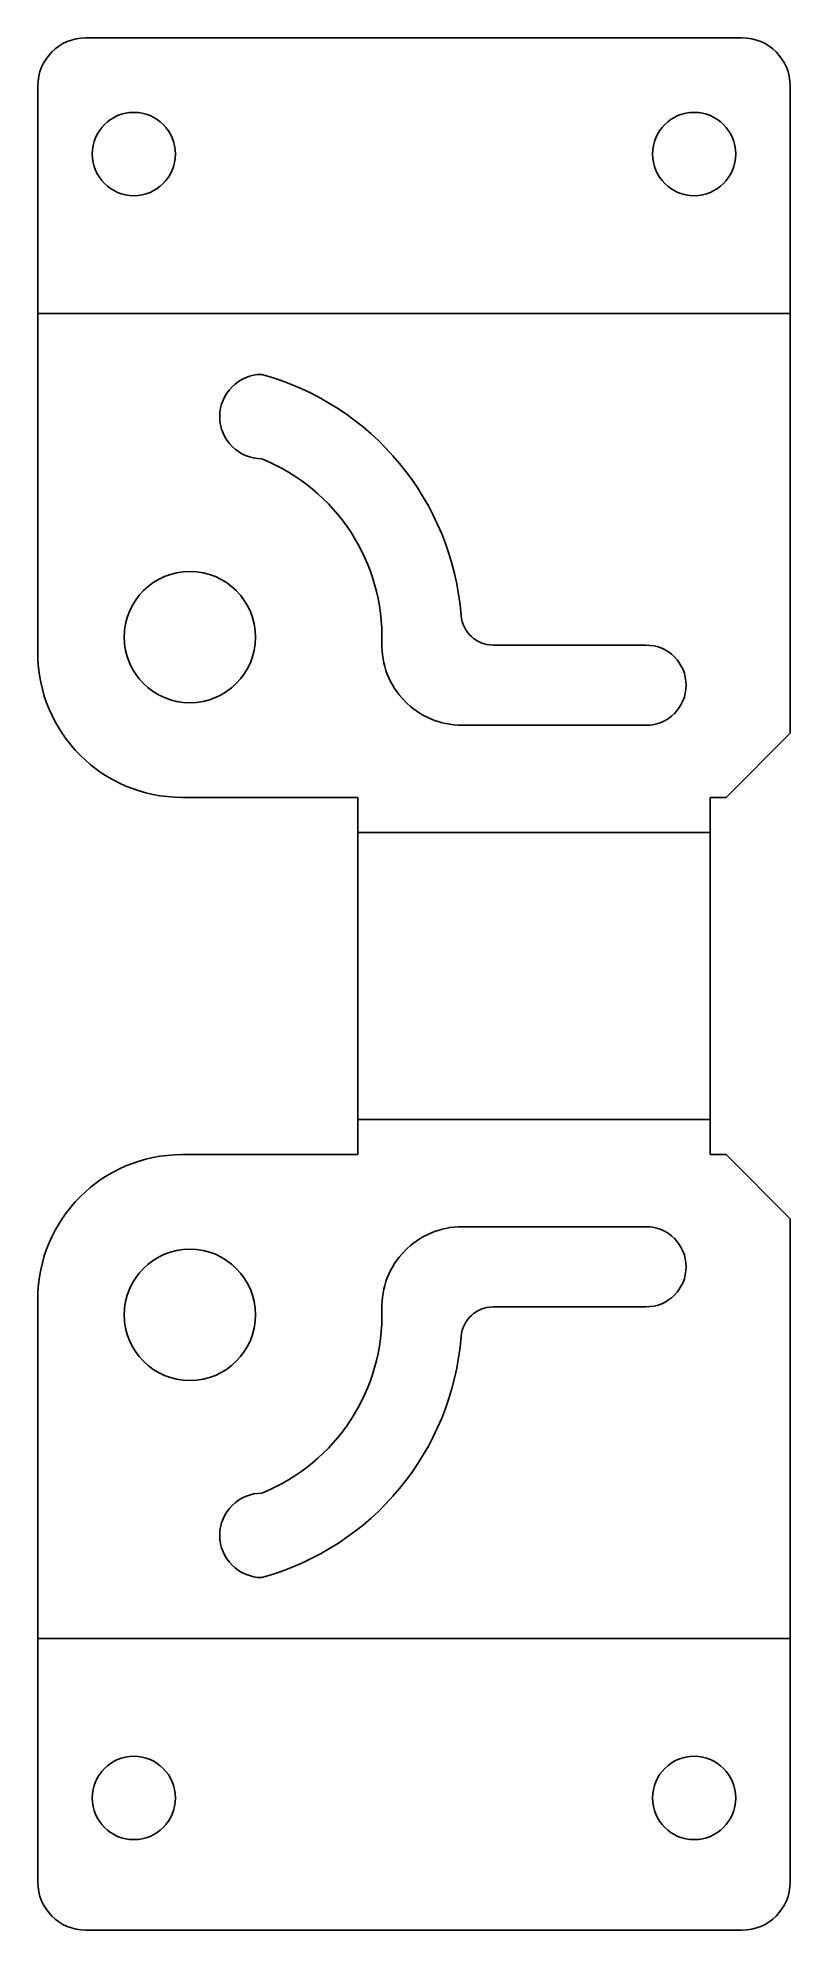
# Model space of a CAD drawing. Header units: millimetres. Extents: x -31 to 16, y -60 to 59.
import ezdxf

# ---------------------------------------------------------------- set-up
doc = ezdxf.new("R2010")
doc.units = ezdxf.units.MM
for name, color, linetype in [('Unfold', 7, 'CONTINUOUS'), ('Unfold_Sketch', 7, 'CONTINUOUS'), ('Unfold_Sketch_bends', 7, 'CONTINUOUS'), ('Unfold_Sketch_Internal', 7, 'CONTINUOUS'), ('Unfold_Sketch_Outline', 7, 'CONTINUOUS')]:
    doc.layers.add(name, color=color, linetype=linetype)

msp = doc.modelspace()

# ---------------------------------------------------------------- linework, layer by layer
at = {"layer": 'Unfold'}
for p, q in [((-28, 58.5465), (13, 58.5465)), ((-28, 58.5465), (-28, 58.5465, 2)), ((-28, 58.5465), (13, 58.5465)), ((-28, 58.5465), (-28, 58.5465, 2)), ((-28, 58.5465, 2), (13, 58.5465, 2)), ((-28, 58.5465, 2), (13, 58.5465, 2)), ((13, 58.5465), (13, 58.5465, 2)), ((13, 58.5465), (13, 58.5465, 2)), ((-31, 20.1482), (-31, 55.5465)), ((-31, 55.5465), (-31, 55.5465, 2)), ((-31, 20.1482), (-31, 55.5465)), ((-31, 20.1482, 2), (-31, 55.5465, 2)), ((-31, 55.5465), (-31, 55.5465, 2)), ((-31, 20.1482, 2), (-31, 55.5465, 2)), ((16, 55.5465), (16, 15.1482)), ((16, 55.5465), (16, 55.5465, 2)), ((16, 55.5465, 2), (16, 15.1482, 2)), ((16, 55.5465), (16, 15.1482)), ((16, 55.5465), (16, 55.5465, 2)), ((16, 55.5465, 2), (16, 15.1482, 2)), ((-22.4, 51.2965, 2), (-22.4, 51.2965)), ((-22.4, 51.2965, 2), (-22.4, 51.2965)), ((12.6, 51.2965, 2), (12.6, 51.2965)), ((12.6, 51.2965, 2), (12.6, 51.2965)), ((-17, 37.5418), (-17, 37.5418, 2)), ((-17, 37.5418), (-17, 37.5418, 2)), ((-17, 32.2725), (-17, 32.2725, 2)), ((-17, 32.2725), (-17, 32.2725, 2)), ((-4.55306, 22.4903), (-4.55306, 22.4903, 2)), ((-4.55306, 22.4903), (-4.55306, 22.4903, 2)), ((-31, 20.1482), (-31, 20.1482, 2)), ((-31, 20.1482), (-31, 20.1482, 2)), ((-17.4, 21.1482), (-17.4, 21.1482, 2)), ((-17.4, 21.1482), (-17.4, 21.1482, 2)), ((-9.50526, 20.7931), (-9.50526, 20.7931, 2)), ((-9.50526, 20.7931), (-9.50526, 20.7931, 2)), ((7.00265, 20.6482), (-2.5593, 20.6482)), ((7.00265, 20.6482), (-2.5593, 20.6482)), ((-2.5593, 20.6482), (-2.5593, 20.6482, 2)), ((-2.5593, 20.6482, 2), (7.00265, 20.6482, 2)), ((-2.5593, 20.6482), (-2.5593, 20.6482, 2)), ((-2.5593, 20.6482, 2), (7.00265, 20.6482, 2)), ((7.00265, 20.6482), (7.00265, 20.6482, 2)), ((7.00265, 20.6482), (7.00265, 20.6482, 2)), ((7, 15.6482), (-4.51, 15.6482)), ((7, 15.6482), (-4.51, 15.6482)), ((-4.51, 15.6482), (-4.51, 15.6482, 2)), ((-4.51, 15.6482, 2), (7, 15.6482, 2)), ((-4.51, 15.6482), (-4.51, 15.6482, 2)), ((-4.51, 15.6482, 2), (7, 15.6482, 2)), ((7, 15.6482), (7, 15.6482, 2)), ((7, 15.6482), (7, 15.6482, 2)), ((16, 15.1482), (12, 11.1482)), ((16, 15.1482, 2), (12, 11.1482, 2)), ((16, 15.1482), (12, 11.1482)), ((16, 15.1482, 2), (12, 11.1482, 2)), ((16, 15.1482), (16, 15.1482, 2)), ((16, 15.1482), (16, 15.1482, 2)), ((-11, 11.1482), (-22, 11.1482)), ((-11, 11.1482, 2), (-22, 11.1482, 2)), ((-22, 11.1482), (-22, 11.1482, 2)), ((-11, 11.1482), (-22, 11.1482)), ((-22, 11.1482), (-22, 11.1482, 2)), ((-11, 11.1482, 2), (-22, 11.1482, 2)), ((-11, 11.1482), (-11, -11.1482)), ((-11, 11.1482), (-11, 11.1482, 2)), ((-11, -11.1482, 2), (-11, 11.1482, 2)), ((-11, 11.1482), (-11, -11.1482)), ((-11, -11.1482, 2), (-11, 11.1482, 2)), ((-11, 11.1482), (-11, 11.1482, 2)), ((12, 11.1482), (11, 11.1482)), ((11, 11.1482, 2), (11, 11.1482)), ((12, 11.1482, 2), (11, 11.1482, 2)), ((12, 11.1482), (11, 11.1482)), ((11, -11.1482), (11, 11.1482)), ((11, 11.1482, 2), (11, -11.1482, 2)), ((12, 11.1482, 2), (11, 11.1482, 2)), ((11, 11.1482, 2), (11, -11.1482, 2)), ((11, -11.1482), (11, 11.1482)), ((11, 11.1482, 2), (11, 11.1482)), ((12, 11.1482), (12, 11.1482, 2)), ((12, 11.1482), (12, 11.1482, 2)), ((-22, -11.1482), (-11, -11.1482)), ((-22, -11.1482), (-11, -11.1482)), ((-22, -11.1482), (-22, -11.1482, 2)), ((-22, -11.1482, 2), (-11, -11.1482, 2)), ((-22, -11.1482), (-22, -11.1482, 2)), ((-22, -11.1482, 2), (-11, -11.1482, 2)), ((-11, -11.1482, 2), (-11, -11.1482)), ((-11, -11.1482, 2), (-11, -11.1482)), ((11, -11.1482), (12, -11.1482)), ((11, -11.1482), (12, -11.1482)), ((11, -11.1482), (11, -11.1482, 2)), ((11, -11.1482, 2), (12, -11.1482, 2)), ((11, -11.1482, 2), (12, -11.1482, 2)), ((11, -11.1482), (11, -11.1482, 2)), ((12, -11.1482), (16, -15.1482)), ((12, -11.1482), (12, -11.1482, 2)), ((12, -11.1482), (16, -15.1482)), ((12, -11.1482), (12, -11.1482, 2)), ((12, -11.1482, 2), (16, -15.1482, 2)), ((12, -11.1482, 2), (16, -15.1482, 2)), ((16, -15.1482), (16, -56.5465)), ((16, -15.1482), (16, -15.1482, 2)), ((16, -15.1482, 2), (16, -56.5465, 2)), ((16, -15.1482), (16, -56.5465)), ((16, -15.1482), (16, -15.1482, 2)), ((16, -15.1482, 2), (16, -56.5465, 2)), ((-4.51, -15.6482), (7, -15.6482)), ((-4.51, -15.6482, 2), (-4.51, -15.6482)), ((7, -15.6482, 2), (-4.51, -15.6482, 2)), ((-4.51, -15.6482, 2), (-4.51, -15.6482)), ((-4.51, -15.6482), (7, -15.6482)), ((7, -15.6482, 2), (-4.51, -15.6482, 2)), ((7, -15.6482, 2), (7, -15.6482)), ((7, -15.6482, 2), (7, -15.6482)), ((-31, -56.5465), (-31, -20.1482)), ((-31, -20.1482), (-31, -20.1482, 2)), ((-31, -56.5465), (-31, -20.1482)), ((-31, -56.5465, 2), (-31, -20.1482, 2)), ((-31, -20.1482), (-31, -20.1482, 2)), ((-31, -56.5465, 2), (-31, -20.1482, 2)), ((-17.4, -21.1482, 2), (-17.4, -21.1482)), ((-17.4, -21.1482, 2), (-17.4, -21.1482)), ((-9.50526, -20.7931, 2), (-9.50526, -20.7931)), ((-9.50526, -20.7931, 2), (-9.50526, -20.7931)), ((-2.5593, -20.6482), (7.00265, -20.6482)), ((-2.5593, -20.6482, 2), (-2.5593, -20.6482)), ((7.00265, -20.6482, 2), (-2.5593, -20.6482, 2)), ((-2.5593, -20.6482, 2), (-2.5593, -20.6482)), ((-2.5593, -20.6482), (7.00265, -20.6482)), ((7.00265, -20.6482, 2), (-2.5593, -20.6482, 2)), ((7.00265, -20.6482, 2), (7.00265, -20.6482)), ((7.00265, -20.6482, 2), (7.00265, -20.6482)), ((-4.55306, -22.4903, 2), (-4.55306, -22.4903)), ((-4.55306, -22.4903, 2), (-4.55306, -22.4903)), ((-17, -32.2725, 2), (-17, -32.2725)), ((-17, -32.2725, 2), (-17, -32.2725)), ((-17, -37.5418, 2), (-17, -37.5418)), ((-17, -37.5418, 2), (-17, -37.5418)), ((-22.4, -51.2965, 2), (-22.4, -51.2965)), ((-22.4, -51.2965, 2), (-22.4, -51.2965)), ((12.6, -51.2965, 2), (12.6, -51.2965)), ((12.6, -51.2965, 2), (12.6, -51.2965)), ((-31, -56.5465), (-31, -56.5465, 2)), ((-31, -56.5465), (-31, -56.5465, 2)), ((16, -56.5465), (16, -56.5465, 2)), ((16, -56.5465), (16, -56.5465, 2)), ((13, -59.5465), (-28, -59.5465)), ((13, -59.5465), (-28, -59.5465)), ((-28, -59.5465), (-28, -59.5465, 2)), ((13, -59.5465, 2), (-28, -59.5465, 2)), ((-28, -59.5465), (-28, -59.5465, 2)), ((13, -59.5465, 2), (-28, -59.5465, 2)), ((13, -59.5465), (13, -59.5465, 2)), ((13, -59.5465), (13, -59.5465, 2))]:
    msp.add_line(p, q, dxfattribs=at)
for centre, radius in [((-25, 51.2965), 2.6), ((-25, 51.2965), 2.6), ((-25, 51.2965), 2.6), ((-25, 51.2965), 2.6), ((10, 51.2965), 2.6), ((10, 51.2965), 2.6), ((10, 51.2965), 2.6), ((10, 51.2965), 2.6), ((-21.5, 21.1482), 4.1), ((-21.5, 21.1482), 4.1), ((-21.5, 21.1482), 4.1), ((-21.5, 21.1482), 4.1), ((-21.5, -21.1482), 4.1), ((-21.5, -21.1482), 4.1), ((-21.5, -21.1482), 4.1), ((-21.5, -21.1482), 4.1), ((-25, -51.2965), 2.6), ((-25, -51.2965), 2.6), ((-25, -51.2965), 2.6), ((-25, -51.2965), 2.6), ((10, -51.2965), 2.6), ((10, -51.2965), 2.6), ((10, -51.2965), 2.6), ((10, -51.2965), 2.6)]:
    msp.add_circle(centre, radius, dxfattribs=at)
for centre, radius, start, end in [((-28, 55.5465), 3, 90, 180), ((-28, 55.5465), 3, 90, 180), ((-28, 55.5465, 2), 3, 90, 180), ((-28, 55.5465, 2), 3, 90, 180), ((13, 55.5465), 3, 0, 90), ((13, 55.5465), 3, 0, 90), ((13, 55.5465, 2), 3, 0, 90), ((13, 55.5465, 2), 3, 0, 90), ((-17, 34.9072), 2.63465, 90, -90), ((-17, 34.9072), 2.63465, 90, -90), ((-17, 34.9072, 2), 2.63465, 90, -90), ((-17, 34.9072, 2), 2.63465, 90, -90), ((-21.5, 21.1482), 17, 4.52806, 74.6505), ((-21.5, 21.1482), 17, 4.52806, 74.6505), ((-21.5, 21.1482, 2), 17, 4.52806, 74.6505), ((-21.5, 21.1482, 2), 17, 4.52806, 74.6505), ((-21.5, 21.1482), 12, -1.69603, 67.9757), ((-21.5, 21.1482), 12, -1.69603, 67.9757), ((-21.5, 21.1482, 2), 12, -1.69603, 67.9757), ((-21.5, 21.1482, 2), 12, -1.69603, 67.9757), ((-2.5593, 22.6482), 2, -175.472, -90), ((-2.5593, 22.6482), 2, -175.472, -90), ((-2.5593, 22.6482, 2), 2, -175.472, -90), ((-2.5593, 22.6482, 2), 2, -175.472, -90), ((-22, 20.1482), 9, 180, -90), ((-22, 20.1482), 9, 180, -90), ((-22, 20.1482, 2), 9, 180, -90), ((-22, 20.1482, 2), 9, 180, -90), ((-4.50735, 20.6482), 5, 178.34, -90.0303), ((-4.50735, 20.6482), 5, 178.34, -90.0303), ((-4.50735, 20.6482, 2), 5, 178.34, -90.0303), ((-4.50735, 20.6482, 2), 5, 178.34, -90.0303), ((7, 18.1482), 2.5, -90, 89.9394), ((7, 18.1482), 2.5, -90, 89.9394), ((7, 18.1482, 2), 2.5, -90, 89.9394), ((7, 18.1482, 2), 2.5, -90, 89.9394), ((-22, -20.1482), 9, 90, 180), ((-22, -20.1482), 9, 90, 180), ((-22, -20.1482, 2), 9, 90, 180), ((-22, -20.1482, 2), 9, 90, 180), ((-4.50735, -20.6482), 5, 90.0303, -178.34), ((-4.50735, -20.6482, 2), 5, 90.0303, -178.34), ((-4.50735, -20.6482), 5, 90.0303, -178.34), ((-4.50735, -20.6482, 2), 5, 90.0303, -178.34), ((7, -18.1482), 2.5, -89.9394, 90), ((7, -18.1482, 2), 2.5, -89.9394, 90), ((7, -18.1482), 2.5, -89.9394, 90), ((7, -18.1482, 2), 2.5, -89.9394, 90), ((-21.5, -21.1482), 12, -67.9757, 1.69603), ((-21.5, -21.1482, 2), 12, -67.9757, 1.69603), ((-21.5, -21.1482), 12, -67.9757, 1.69603), ((-21.5, -21.1482, 2), 12, -67.9757, 1.69603), ((-2.5593, -22.6482), 2, 90, 175.472), ((-2.5593, -22.6482, 2), 2, 90, 175.472), ((-2.5593, -22.6482), 2, 90, 175.472), ((-2.5593, -22.6482, 2), 2, 90, 175.472), ((-21.5, -21.1482), 17, -74.6505, -4.52806), ((-21.5, -21.1482, 2), 17, -74.6505, -4.52806), ((-21.5, -21.1482), 17, -74.6505, -4.52806), ((-21.5, -21.1482, 2), 17, -74.6505, -4.52806), ((-17, -34.9072), 2.63465, 90, -90), ((-17, -34.9072, 2), 2.63465, 90, -90), ((-17, -34.9072), 2.63465, 90, -90), ((-17, -34.9072, 2), 2.63465, 90, -90), ((-28, -56.5465), 3, 180, -90), ((-28, -56.5465), 3, 180, -90), ((-28, -56.5465, 2), 3, 180, -90), ((-28, -56.5465, 2), 3, 180, -90), ((13, -56.5465), 3, -90, 0), ((13, -56.5465), 3, -90, 0), ((13, -56.5465, 2), 3, -90, 0), ((13, -56.5465, 2), 3, -90, 0)]:
    msp.add_arc(centre, radius, start, end, dxfattribs=at)
at = {"layer": 'Unfold_Sketch'}
for p, q in [((-28, 58.5465), (13, 58.5465)), ((-31, 20.1482), (-31, 55.5465)), ((16, 55.5465), (16, 15.1482)), ((-2.5593, 20.6482), (7.00265, 20.6482)), ((-4.51, 15.6482), (7, 15.6482)), ((16, 15.1482), (12, 11.1482)), ((-11, 11.1482), (-22, 11.1482)), ((-11, -11.1482), (-11, 11.1482)), ((12, 11.1482), (11, 11.1482)), ((11, 11.1482), (11, -11.1482)), ((-22, -11.1482), (-11, -11.1482)), ((11, -11.1482), (12, -11.1482)), ((12, -11.1482), (16, -15.1482)), ((16, -15.1482), (16, -56.5465)), ((7, -15.6482), (-4.51, -15.6482)), ((-31, -56.5465), (-31, -20.1482)), ((7.00265, -20.6482), (-2.5593, -20.6482)), ((13, -59.5465), (-28, -59.5465))]:
    msp.add_line(p, q, dxfattribs=at)
for centre, radius in [((-25, 51.2965), 2.6), ((10, 51.2965), 2.6), ((-21.5, 21.1482), 4.1), ((-21.5, -21.1482), 4.1), ((-25, -51.2965), 2.6), ((10, -51.2965), 2.6)]:
    msp.add_circle(centre, radius, dxfattribs=at)
for centre, radius, start, end in [((-28, 55.5465), 3, 90, 180), ((13, 55.5465), 3, 0, 90), ((-17, 34.9072), 2.63465, 90, -90), ((-21.5, 21.1482), 17, 4.52806, 74.6505), ((-21.5, 21.1482), 12, -1.69603, 67.9757), ((-2.5593, 22.6482), 2, -175.472, -90), ((-22, 20.1482), 9, 180, -90), ((-4.50735, 20.6482), 5, 178.34, -90.0303), ((7, 18.1482), 2.5, -90, 89.9394), ((-22, -20.1482), 9, 90, 180), ((-4.50735, -20.6482), 5, 90.0303, -178.34), ((7, -18.1482), 2.5, -89.9394, 90), ((-21.5, -21.1482), 12, -67.9757, 1.69603), ((-2.5593, -22.6482), 2, 90, 175.472), ((-21.5, -21.1482), 17, -74.6505, -4.52806), ((-17, -34.9072), 2.63465, 90, -90), ((-28, -56.5465), 3, 180, -90), ((13, -56.5465), 3, -90, 0)]:
    msp.add_arc(centre, radius, start, end, dxfattribs=at)
at = {"layer": 'Unfold_Sketch_bends'}
for p, q in [((-31, 41.3473), (16, 41.3473)), ((-11, 8.94911), (11, 8.94911)), ((11, -8.94911), (-11, -8.94911)), ((16, -41.3473), (-31, -41.3473))]:
    msp.add_line(p, q, dxfattribs=at)
at = {"layer": 'Unfold_Sketch_Internal'}
for p, q in [((-2.5593, 20.6482), (7.00265, 20.6482)), ((-4.51, 15.6482), (7, 15.6482)), ((7, -15.6482), (-4.51, -15.6482)), ((7.00265, -20.6482), (-2.5593, -20.6482))]:
    msp.add_line(p, q, dxfattribs=at)
for centre, radius in [((-25, 51.2965), 2.6), ((10, 51.2965), 2.6), ((-21.5, 21.1482), 4.1), ((-21.5, -21.1482), 4.1), ((-25, -51.2965), 2.6), ((10, -51.2965), 2.6)]:
    msp.add_circle(centre, radius, dxfattribs=at)
for centre, radius, start, end in [((-17, 34.9072), 2.63465, 90, -90), ((-21.5, 21.1482), 17, 4.52806, 74.6505), ((-21.5, 21.1482), 12, -1.69603, 67.9757), ((-2.5593, 22.6482), 2, -175.472, -90), ((-4.50735, 20.6482), 5, 178.34, -90.0303), ((7, 18.1482), 2.5, -90, 89.9394), ((-4.50735, -20.6482), 5, 90.0303, -178.34), ((7, -18.1482), 2.5, -89.9394, 90), ((-21.5, -21.1482), 12, -67.9757, 1.69603), ((-2.5593, -22.6482), 2, 90, 175.472), ((-21.5, -21.1482), 17, -74.6505, -4.52806), ((-17, -34.9072), 2.63465, 90, -90)]:
    msp.add_arc(centre, radius, start, end, dxfattribs=at)
at = {"layer": 'Unfold_Sketch_Outline'}
for p, q in [((-28, 58.5465), (13, 58.5465)), ((-31, 20.1482), (-31, 55.5465)), ((16, 55.5465), (16, 15.1482)), ((16, 15.1482), (12, 11.1482)), ((-11, 11.1482), (-22, 11.1482)), ((-11, -11.1482), (-11, 11.1482)), ((12, 11.1482), (11, 11.1482)), ((11, 11.1482), (11, -11.1482)), ((-22, -11.1482), (-11, -11.1482)), ((11, -11.1482), (12, -11.1482)), ((12, -11.1482), (16, -15.1482)), ((16, -15.1482), (16, -56.5465)), ((-31, -56.5465), (-31, -20.1482)), ((13, -59.5465), (-28, -59.5465))]:
    msp.add_line(p, q, dxfattribs=at)
for centre, radius, start, end in [((-28, 55.5465), 3, 90, 180), ((13, 55.5465), 3, 0, 90), ((-22, 20.1482), 9, 180, -90), ((-22, -20.1482), 9, 90, 180), ((-28, -56.5465), 3, 180, -90), ((13, -56.5465), 3, -90, 0)]:
    msp.add_arc(centre, radius, start, end, dxfattribs=at)

doc.saveas('drawing.dxf')
